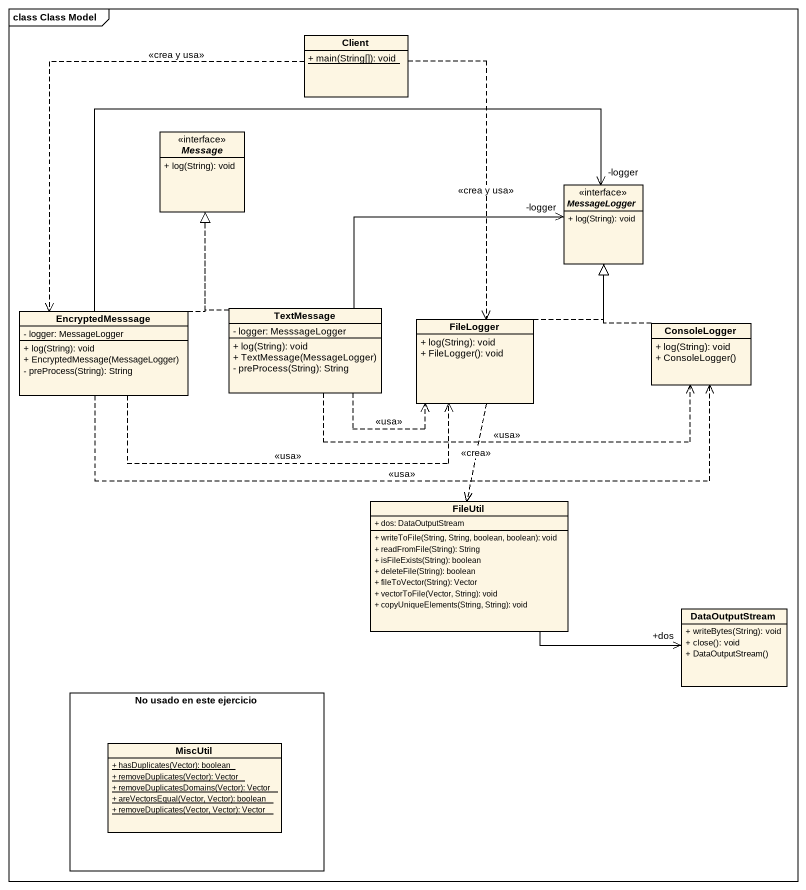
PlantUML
@startuml
mainframe class Class Model
hide circle
hide empty members
skinparam classAttributeIconSize 0
class Client {
  {static} + main(String[]): void
}
interface Message {
  + log(String): void
}
interface MessageLogger {
  + log(String): void
}
class EncryptedMesssage {
  - logger: MessageLogger
  + log(String): void
  + EncryptedMessage(MessageLogger)
  - preProcess(String): String
}
class TextMessage {
  - logger: MesssageLogger
  + log(String): void
  + TextMessage(MessageLogger)
  - preProcess(String): String
}
class FileLogger {
  + log(String): void
  + FileLogger(): void
}
class ConsoleLogger {
  + log(String): void
  + ConsoleLogger()
}
class FileUtil {
  + dos: DataOutputStream
  + writeToFile(String, String, boolean, boolean): void
  + readFromFile(String): String
  + isFileExists(String): boolean
  + deleteFile(String): boolean
  + fileToVector(String): Vector
  + vectorToFile(Vector, String): void
  + copyUniqueElements(String, String): void
}
class DataOutputStream {
  + writeBytes(String): void
  + close(): void
  + DataOutputStream()
}
rectangle "No usado en este ejercicio" as No_usado_en_este_ejercicio {
  class MiscUtil {
    {static} + hasDuplicates(Vector): boolean
    {static} + removeDuplicates(Vector): Vector
    {static} + removeDuplicatesDomains(Vector): Vector
    {static} + areVectorsEqual(Vector, Vector): boolean
    {static} + removeDuplicates(Vector, Vector): Vector
  }
}
Client ..> EncryptedMesssage : <<crea y usa>>
Client ..> FileLogger : <<crea y usa>>
EncryptedMesssage .up.|> Message
EncryptedMesssage -right-> "-logger" MessageLogger
EncryptedMesssage .right.> FileLogger : <<usa>>
EncryptedMesssage .right.> ConsoleLogger : <<usa>>
TextMessage .up.|> Message
TextMessage -right-> "-logger" MessageLogger
TextMessage .right.> FileLogger : <<usa>>
TextMessage .right.> ConsoleLogger : <<usa>>
FileLogger .up.|> MessageLogger
FileLogger ..> FileUtil : <<crea>>
ConsoleLogger .up.|> MessageLogger
FileUtil -right-> "+dos" DataOutputStream
@enduml
